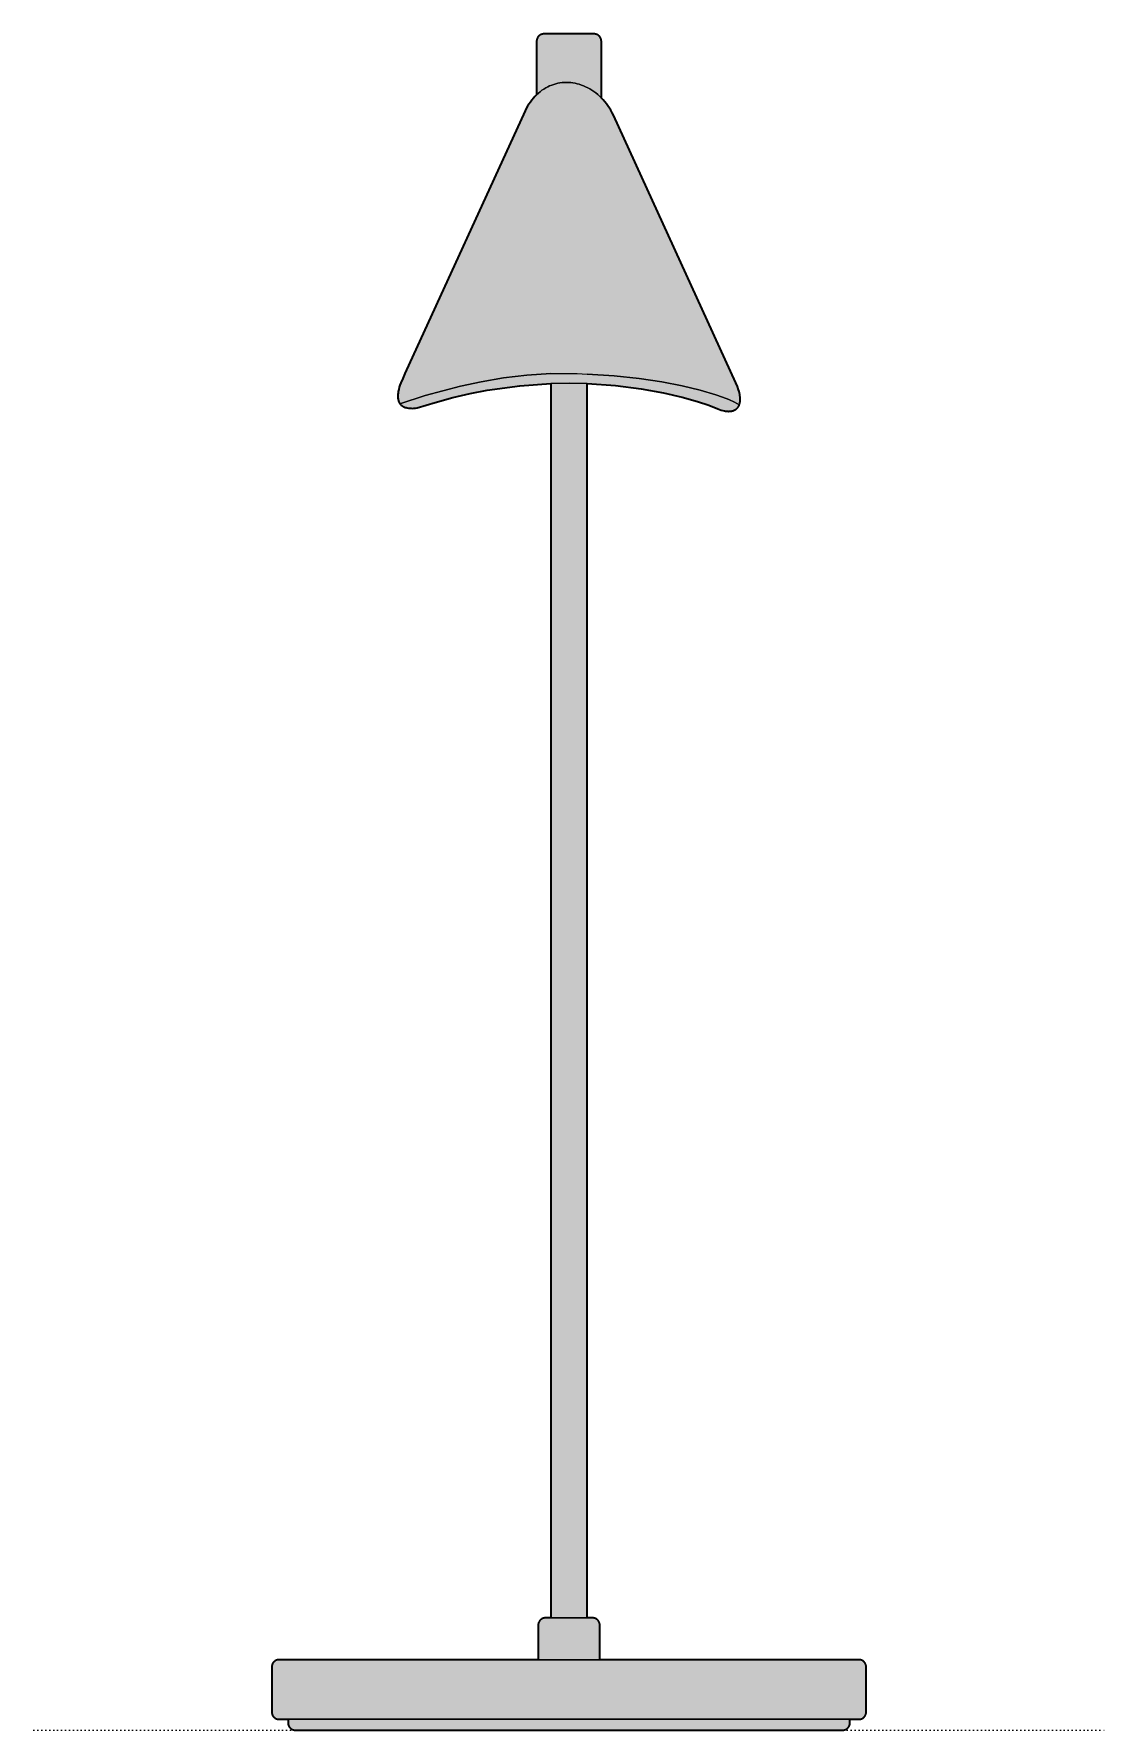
# Model space of a CAD drawing. Header units: millimetres. Extents: x 0 to 1041, y -686 to 473.
# Drawn here: x 0 to 298.2, y 0 to 472.7 of the extents above; entities that cross this region are included whole.
import ezdxf

# ---------------------------------------------------------------- set-up
doc = ezdxf.new("R2010")
doc.units = ezdxf.units.MM
doc.linetypes.add('Dots', pattern=[1, 0, -1])
doc.layers.add('Blocks', color=7, linetype='Continuous')
doc.layers.add('Blocks$Fill', color=7, linetype='Continuous', true_color=0xffffff)
for name, color, linetype, lineweight, true_color in [('Blocks$Inner', 7, 'Continuous', 25, 0x007f00), ('Blocks$Outline', 7, 'Continuous', 35, 0xff3f3f), ('Groud', 7, 'Dots', 25, 0x243775)]:
    doc.layers.add(name, color=color, linetype=linetype, lineweight=lineweight, true_color=true_color)

# ---------------------------------------------------------------- blocks, each defined once
blk = doc.blocks.new('MS021 Table Lamp Front')
at = {"layer": 'Blocks$Fill'}
blk.add_hatch(color=256, dxfattribs=at).paths.add_polyline_path([(140.56, 19.61), (68.19, 19.6), (68.08, 19.6), (67.98, 19.58), (67.88, 19.57), (67.79, 19.54), (67.69, 19.52), (67.6, 19.48), (67.51, 19.45), (67.42, 19.41), (67.33, 19.36), (67.25, 19.31), (67.17, 19.26), (67.09, 19.21), (67.01, 19.15), (66.94, 19.08), (66.87, 19.02), (66.8, 18.95), (66.74, 18.87), (66.68, 18.8), (66.62, 18.72), (66.57, 18.64), (66.52, 18.55), (66.48, 18.47), (66.44, 18.38), (66.4, 18.29), (66.37, 18.19), (66.34, 18.1), (66.32, 18), (66.3, 17.9), (66.29, 17.8), (66.28, 17.7), (66.28, 17.6), (66.28, 5.02), (66.28, 4.92), (66.29, 4.82), (66.3, 4.72), (66.32, 4.62), (66.34, 4.52), (66.37, 4.43), (66.4, 4.33), (66.44, 4.24), (66.48, 4.15), (66.52, 4.07), (66.57, 3.98), (66.62, 3.9), (66.68, 3.82), (66.74, 3.75), (66.8, 3.67), (66.87, 3.6), (66.94, 3.54), (67.01, 3.47), (67.09, 3.41), (67.17, 3.36), (67.25, 3.31), (67.33, 3.26), (67.42, 3.21), (67.51, 3.17), (67.6, 3.14), (67.69, 3.1), (67.79, 3.08), (67.88, 3.05), (67.98, 3.04), (68.08, 3.02), (68.19, 3.02), (68.29, 3.01), (70.8, 3.01), (70.8, 2.01), (70.8, 1.91), (70.81, 1.8), (70.82, 1.7), (70.84, 1.61), (70.86, 1.51), (70.89, 1.41), (70.92, 1.32), (70.96, 1.23), (71, 1.14), (71.04, 1.05), (71.09, 0.97), (71.14, 0.89), (71.2, 0.81), (71.26, 0.73), (71.32, 0.66), (71.39, 0.59), (71.46, 0.52), (71.53, 0.46), (71.61, 0.4), (71.69, 0.34), (71.77, 0.29), (71.85, 0.24), (71.94, 0.2), (72.03, 0.16), (72.12, 0.12), (72.21, 0.09), (72.31, 0.06), (72.41, 0.04), (72.5, 0.02), (72.6, 0.01), (72.71, 0), (72.81, 0), (225.37, 0), (225.48, 0), (225.58, 0.01), (225.68, 0.02), (225.78, 0.04), (225.88, 0.06), (225.97, 0.09), (226.06, 0.12), (226.15, 0.16), (226.24, 0.2), (226.33, 0.24), (226.41, 0.29), (226.5, 0.34), (226.57, 0.4), (226.65, 0.46), (226.72, 0.52), (226.79, 0.59), (226.86, 0.66), (226.92, 0.73), (226.98, 0.81), (227.04, 0.89), (227.09, 0.97), (227.14, 1.05), (227.18, 1.14), (227.23, 1.23), (227.26, 1.32), (227.29, 1.41), (227.32, 1.51), (227.34, 1.61), (227.36, 1.7), (227.37, 1.8), (227.38, 1.91), (227.38, 2.01), (227.38, 3.01), (230, 3.02), (230.1, 3.02), (230.2, 3.04), (230.3, 3.05), (230.4, 3.08), (230.49, 3.1), (230.58, 3.14), (230.67, 3.17), (230.76, 3.21), (230.85, 3.26), (230.93, 3.31), (231.02, 3.36), (231.09, 3.41), (231.17, 3.47), (231.24, 3.54), (231.31, 3.6), (231.38, 3.67), (231.44, 3.75), (231.5, 3.82), (231.56, 3.9), (231.61, 3.98), (231.66, 4.07), (231.7, 4.15), (231.75, 4.24), (231.78, 4.33), (231.81, 4.43), (231.84, 4.52), (231.86, 4.62), (231.88, 4.72), (231.89, 4.82), (231.9, 4.92), (231.9, 5.02), (231.9, 17.6), (231.9, 17.7), (231.89, 17.8), (231.88, 17.9), (231.86, 18), (231.84, 18.1), (231.81, 18.19), (231.78, 18.29), (231.75, 18.38), (231.7, 18.47), (231.66, 18.55), (231.61, 18.64), (231.56, 18.72), (231.5, 18.8), (231.44, 18.87), (231.38, 18.95), (231.31, 19.02), (231.24, 19.08), (231.17, 19.15), (231.09, 19.21), (231.02, 19.26), (230.93, 19.31), (230.85, 19.36), (230.76, 19.41), (230.67, 19.45), (230.58, 19.48), (230.49, 19.52), (230.4, 19.54), (230.3, 19.57), (230.2, 19.58), (230.1, 19.6), (230, 19.6), (229.89, 19.61), (157.63, 19.61), (157.63, 19.64), (157.64, 19.68), (157.67, 19.79), (157.68, 19.82), (157.68, 19.84), (157.68, 19.86), (157.68, 19.88), (157.69, 19.9), (157.69, 29.24), (157.68, 29.34), (157.67, 29.45), (157.66, 29.55), (157.64, 29.65), (157.62, 29.74), (157.59, 29.84), (157.56, 29.93), (157.53, 30.02), (157.49, 30.11), (157.44, 30.2), (157.39, 30.28), (157.34, 30.36), (157.28, 30.44), (157.22, 30.52), (157.16, 30.59), (157.1, 30.66), (157.03, 30.73), (156.95, 30.79), (156.88, 30.85), (156.8, 30.91), (156.72, 30.96), (156.63, 31.01), (156.55, 31.05), (156.46, 31.09), (156.37, 31.13), (156.27, 31.16), (156.18, 31.19), (156.08, 31.21), (155.98, 31.23), (155.88, 31.24), (155.78, 31.25), (155.68, 31.25), (154.11, 31.25), (154.11, 375.23), (162.04, 374.69), (169.16, 373.78), (175.39, 372.65), (180.66, 371.42), (184.89, 370.23), (188.01, 369.21), (190.6, 368.24), (191.05, 368.04), (191.51, 367.87), (191.97, 367.73), (192.43, 367.62), (192.66, 367.58), (192.88, 367.55), (193.1, 367.52), (193.32, 367.51), (193.54, 367.5), (193.76, 367.51), (193.97, 367.52), (194.17, 367.54), (194.37, 367.58), (194.57, 367.62), (194.76, 367.67), (194.94, 367.73), (195.12, 367.81), (195.29, 367.89), (195.46, 367.98), (195.54, 368.04), (195.61, 368.09), (195.69, 368.15), (195.76, 368.21), (195.83, 368.27), (195.9, 368.33), (195.97, 368.4), (196.04, 368.47), (196.1, 368.55), (196.16, 368.62), (196.22, 368.7), (196.27, 368.78), (196.32, 368.87), (196.37, 368.96), (196.42, 369.05), (196.47, 369.14), (196.51, 369.24), (196.55, 369.34), (196.59, 369.46), (196.63, 369.59), (196.67, 369.72), (196.7, 369.85), (196.72, 369.99), (196.75, 370.13), (196.78, 370.43), (196.79, 370.74), (196.79, 371.07), (196.77, 371.43), (196.73, 371.79), (196.67, 372.18), (196.58, 372.59), (196.48, 373.02), (196.35, 373.46), (196.03, 374.42), (195.61, 375.45), (161.53, 450.03), (161.16, 450.73), (160.77, 451.39), (160.36, 452.03), (159.94, 452.64), (159.5, 453.22), (159.05, 453.77), (158.59, 454.3), (158.11, 454.81), (158.11, 470.78), (158.1, 470.88), (158.09, 470.98), (158.07, 471.08), (158.05, 471.17), (158.02, 471.27), (157.99, 471.36), (157.95, 471.45), (157.91, 471.54), (157.87, 471.63), (157.82, 471.71), (157.77, 471.8), (157.71, 471.87), (157.65, 471.95), (157.59, 472.02), (157.52, 472.09), (157.45, 472.16), (157.38, 472.22), (157.3, 472.28), (157.23, 472.34), (157.14, 472.39), (157.06, 472.44), (156.97, 472.48), (156.88, 472.52), (156.79, 472.56), (156.7, 472.59), (156.6, 472.62), (156.51, 472.64), (156.41, 472.66), (156.31, 472.67), (156.21, 472.68), (156.1, 472.68), (142.08, 472.68), (141.98, 472.68), (141.87, 472.67), (141.77, 472.66), (141.68, 472.64), (141.58, 472.62), (141.48, 472.59), (141.39, 472.56), (141.3, 472.52), (141.21, 472.48), (141.12, 472.44), (141.04, 472.39), (140.96, 472.34), (140.88, 472.28), (140.8, 472.22), (140.73, 472.16), (140.66, 472.09), (140.59, 472.02), (140.53, 471.95), (140.47, 471.87), (140.41, 471.8), (140.36, 471.71), (140.31, 471.63), (140.27, 471.54), (140.23, 471.45), (140.19, 471.36), (140.16, 471.27), (140.13, 471.17), (140.11, 471.08), (140.09, 470.98), (140.08, 470.88), (140.07, 470.78), (140.07, 470.67), (140.07, 455.73), (139.61, 455.27), (139.17, 454.78), (138.74, 454.26), (138.33, 453.71), (137.93, 453.14), (137.56, 452.53), (137.2, 451.9), (136.87, 451.23), (103.39, 378.06), (102.75, 376.7), (102.22, 375.42), (102, 374.8), (101.81, 374.21), (101.66, 373.63), (101.53, 373.08), (101.45, 372.55), (101.42, 372.3), (101.4, 372.05), (101.39, 371.81), (101.39, 371.58), (101.4, 371.35), (101.42, 371.13), (101.45, 370.91), (101.49, 370.71), (101.54, 370.51), (101.6, 370.32), (101.68, 370.14), (101.76, 369.96), (101.81, 369.88), (101.86, 369.79), (101.91, 369.71), (101.96, 369.64), (102.04, 369.54), (102.11, 369.45), (102.19, 369.36), (102.28, 369.27), (102.37, 369.19), (102.47, 369.11), (102.57, 369.04), (102.68, 368.97), (102.79, 368.9), (102.9, 368.84), (103.02, 368.78), (103.15, 368.72), (103.28, 368.67), (103.42, 368.62), (103.56, 368.57), (103.71, 368.53), (104.01, 368.46), (104.34, 368.41), (104.7, 368.37), (105.07, 368.35), (105.47, 368.34), (105.89, 368.36), (106.33, 368.39), (106.8, 368.44), (111.81, 370), (116.73, 371.33), (121.56, 372.45), (126.29, 373.36), (135.42, 374.62), (144.07, 375.23), (144.07, 31.25), (142.4, 31.25), (142.3, 31.24), (142.2, 31.23), (142.1, 31.21), (142.01, 31.19), (141.91, 31.16), (141.82, 31.13), (141.73, 31.09), (141.64, 31.05), (141.55, 31.01), (141.47, 30.96), (141.39, 30.91), (141.31, 30.85), (141.23, 30.79), (141.16, 30.73), (141.09, 30.66), (141.02, 30.59), (140.96, 30.52), (140.9, 30.44), (140.84, 30.36), (140.79, 30.28), (140.74, 30.2), (140.7, 30.11), (140.66, 30.02), (140.62, 29.93), (140.59, 29.84), (140.56, 29.74), (140.54, 29.65), (140.52, 29.55), (140.51, 29.45), (140.5, 29.34), (140.5, 29.24), (140.5, 19.9), (140.5, 19.88), (140.5, 19.86), (140.51, 19.82), (140.51, 19.79), (140.52, 19.75), (140.55, 19.64)], flags=0)
at = {"layer": 'Blocks$Inner'}
for points in [[(158.11, 454.81), (158.11, 470.67), (158.11, 470.78), (158.1, 470.88), (158.09, 470.98), (158.07, 471.08), (158.05, 471.17), (158.02, 471.27), (157.99, 471.36), (157.95, 471.45), (157.91, 471.54), (157.87, 471.63), (157.82, 471.71), (157.77, 471.8), (157.71, 471.87), (157.65, 471.95), (157.59, 472.02), (157.52, 472.09), (157.45, 472.16), (157.38, 472.22), (157.3, 472.28), (157.23, 472.34), (157.14, 472.39), (157.06, 472.44), (156.97, 472.48), (156.88, 472.52), (156.79, 472.56), (156.7, 472.59), (156.6, 472.62), (156.51, 472.64), (156.41, 472.66), (156.31, 472.67), (156.21, 472.68), (156.1, 472.68), (142.08, 472.68), (141.98, 472.68), (141.87, 472.67), (141.77, 472.66), (141.68, 472.64), (141.58, 472.62), (141.48, 472.59), (141.39, 472.56), (141.3, 472.52), (141.21, 472.48), (141.12, 472.44), (141.04, 472.39), (140.96, 472.34), (140.88, 472.28), (140.8, 472.22), (140.73, 472.16), (140.66, 472.09), (140.59, 472.02), (140.53, 471.95), (140.47, 471.87), (140.41, 471.8), (140.36, 471.71), (140.31, 471.63), (140.27, 471.54), (140.23, 471.45), (140.19, 471.36), (140.16, 471.27), (140.13, 471.17), (140.11, 471.08), (140.09, 470.98), (140.08, 470.88), (140.07, 470.78), (140.07, 470.67), (140.07, 455.73), (140.55, 456.17), (141.05, 456.59), (141.56, 456.97), (142.08, 457.32), (142.61, 457.64), (143.15, 457.93), (143.7, 458.19), (144.27, 458.42), (144.84, 458.62), (145.41, 458.79), (145.99, 458.93), (146.58, 459.04), (147.17, 459.12), (147.77, 459.16), (148.37, 459.18), (148.97, 459.17), (149.57, 459.12), (150.17, 459.05), (150.77, 458.94), (151.37, 458.81), (151.97, 458.64), (152.56, 458.44), (153.15, 458.22), (153.73, 457.96), (154.31, 457.67), (154.88, 457.35), (155.44, 457.01), (156, 456.63), (156.54, 456.22), (157.08, 455.78), (157.6, 455.31)], [(158.11, 454.81), (157.6, 455.31), (157.08, 455.78), (156.54, 456.22), (156, 456.63), (155.44, 457.01), (154.88, 457.35), (154.31, 457.67), (153.73, 457.96), (153.15, 458.22), (152.56, 458.44), (151.97, 458.64), (151.37, 458.81), (150.77, 458.94), (150.17, 459.05), (149.57, 459.12), (148.97, 459.17), (148.37, 459.18), (147.77, 459.16), (147.17, 459.12), (146.58, 459.04), (145.99, 458.93), (145.41, 458.79), (144.84, 458.62), (144.27, 458.42), (143.7, 458.19), (143.15, 457.93), (142.61, 457.64), (142.08, 457.32), (141.56, 456.97), (141.05, 456.59), (140.55, 456.17), (140.07, 455.73), (139.61, 455.27), (139.17, 454.78), (138.74, 454.26), (138.33, 453.71), (137.93, 453.14), (137.56, 452.53), (137.2, 451.9), (136.87, 451.23), (103.39, 378.06), (102.75, 376.7), (102.22, 375.42), (102, 374.8), (101.81, 374.21), (101.66, 373.63), (101.53, 373.08), (101.45, 372.55), (101.42, 372.3), (101.4, 372.05), (101.39, 371.81), (101.39, 371.58), (101.4, 371.35), (101.42, 371.13), (101.45, 370.91), (101.49, 370.71), (101.54, 370.51), (101.6, 370.32), (101.68, 370.14), (101.76, 369.96), (101.81, 369.88), (101.86, 369.79), (101.91, 369.71), (101.96, 369.64), (109, 371.93), (118.87, 374.55), (124.63, 375.77), (130.82, 376.81), (137.33, 377.6), (144.07, 378.03), (147.73, 378.09), (151.41, 378.02), (154.11, 377.88), (161.69, 377.36), (168.65, 376.62), (174.97, 375.7), (180.64, 374.63), (185.65, 373.43), (189.98, 372.13), (191.89, 371.45), (193.62, 370.76), (195.18, 370.05), (196.55, 369.34), (196.59, 369.46), (196.63, 369.59), (196.67, 369.72), (196.7, 369.85), (196.72, 369.99), (196.75, 370.13), (196.78, 370.43), (196.79, 370.74), (196.79, 371.07), (196.77, 371.43), (196.73, 371.79), (196.67, 372.18), (196.58, 372.59), (196.48, 373.02), (196.35, 373.46), (196.03, 374.42), (195.61, 375.45), (161.53, 450.03), (161.16, 450.73), (160.77, 451.39), (160.36, 452.03), (159.94, 452.64), (159.5, 453.22), (159.05, 453.77), (158.59, 454.3)], [(154.11, 375.23), (149.21, 375.33), (144.07, 375.23), (144.07, 31.25), (154.11, 31.25)], [(154.11, 31.25), (144.07, 31.25), (142.51, 31.25), (142.4, 31.25), (142.3, 31.24), (142.2, 31.23), (142.1, 31.21), (142.01, 31.19), (141.91, 31.16), (141.82, 31.13), (141.73, 31.09), (141.64, 31.05), (141.55, 31.01), (141.47, 30.96), (141.39, 30.91), (141.31, 30.85), (141.23, 30.79), (141.16, 30.73), (141.09, 30.66), (141.02, 30.59), (140.96, 30.52), (140.9, 30.44), (140.84, 30.36), (140.79, 30.28), (140.74, 30.2), (140.7, 30.11), (140.66, 30.02), (140.62, 29.93), (140.59, 29.84), (140.56, 29.74), (140.54, 29.65), (140.52, 29.55), (140.51, 29.45), (140.5, 29.34), (140.5, 29.24), (140.5, 19.9), (140.5, 19.88), (140.5, 19.86), (140.51, 19.82), (140.51, 19.79), (140.52, 19.75), (140.54, 19.68), (140.55, 19.64), (140.56, 19.61), (157.63, 19.61), (157.63, 19.64), (157.64, 19.68), (157.66, 19.75), (157.67, 19.79), (157.68, 19.82), (157.68, 19.84), (157.68, 19.86), (157.68, 19.88), (157.69, 19.9), (157.69, 29.24), (157.68, 29.34), (157.67, 29.45), (157.66, 29.55), (157.64, 29.65), (157.62, 29.74), (157.59, 29.84), (157.56, 29.93), (157.53, 30.02), (157.49, 30.11), (157.44, 30.2), (157.39, 30.28), (157.34, 30.36), (157.28, 30.44), (157.22, 30.52), (157.16, 30.59), (157.1, 30.66), (157.03, 30.73), (156.95, 30.79), (156.88, 30.85), (156.8, 30.91), (156.72, 30.96), (156.63, 31.01), (156.55, 31.05), (156.46, 31.09), (156.37, 31.13), (156.27, 31.16), (156.18, 31.19), (156.08, 31.21), (155.98, 31.23), (155.88, 31.24), (155.78, 31.25), (155.68, 31.25)], [(157.63, 19.61), (140.56, 19.61), (68.29, 19.61), (68.19, 19.6), (68.08, 19.6), (67.98, 19.58), (67.88, 19.57), (67.79, 19.54), (67.69, 19.52), (67.6, 19.48), (67.51, 19.45), (67.42, 19.41), (67.33, 19.36), (67.25, 19.31), (67.17, 19.26), (67.09, 19.21), (67.01, 19.15), (66.94, 19.08), (66.87, 19.02), (66.8, 18.95), (66.74, 18.87), (66.68, 18.8), (66.62, 18.72), (66.57, 18.64), (66.52, 18.55), (66.48, 18.47), (66.44, 18.38), (66.4, 18.29), (66.37, 18.19), (66.34, 18.1), (66.32, 18), (66.3, 17.9), (66.29, 17.8), (66.28, 17.7), (66.28, 17.6), (66.28, 5.02), (66.28, 4.92), (66.29, 4.82), (66.3, 4.72), (66.32, 4.62), (66.34, 4.52), (66.37, 4.43), (66.4, 4.33), (66.44, 4.24), (66.48, 4.15), (66.52, 4.07), (66.57, 3.98), (66.62, 3.9), (66.68, 3.82), (66.74, 3.75), (66.8, 3.67), (66.87, 3.6), (66.94, 3.54), (67.01, 3.47), (67.09, 3.41), (67.17, 3.36), (67.25, 3.31), (67.33, 3.26), (67.42, 3.21), (67.51, 3.17), (67.6, 3.14), (67.69, 3.1), (67.79, 3.08), (67.88, 3.05), (67.98, 3.04), (68.08, 3.02), (68.19, 3.02), (68.29, 3.01), (70.8, 3.01), (227.38, 3.01), (229.89, 3.01), (230, 3.02), (230.1, 3.02), (230.2, 3.04), (230.3, 3.05), (230.4, 3.08), (230.49, 3.1), (230.58, 3.14), (230.67, 3.17), (230.76, 3.21), (230.85, 3.26), (230.93, 3.31), (231.02, 3.36), (231.09, 3.41), (231.17, 3.47), (231.24, 3.54), (231.31, 3.6), (231.38, 3.67), (231.44, 3.75), (231.5, 3.82), (231.56, 3.9), (231.61, 3.98), (231.66, 4.07), (231.7, 4.15), (231.75, 4.24), (231.78, 4.33), (231.81, 4.43), (231.84, 4.52), (231.86, 4.62), (231.88, 4.72), (231.89, 4.82), (231.9, 4.92), (231.9, 5.02), (231.9, 17.6), (231.9, 17.7), (231.89, 17.8), (231.88, 17.9), (231.86, 18), (231.84, 18.1), (231.81, 18.19), (231.78, 18.29), (231.75, 18.38), (231.7, 18.47), (231.66, 18.55), (231.61, 18.64), (231.56, 18.72), (231.5, 18.8), (231.44, 18.87), (231.38, 18.95), (231.31, 19.02), (231.24, 19.08), (231.17, 19.15), (231.09, 19.21), (231.02, 19.26), (230.93, 19.31), (230.85, 19.36), (230.76, 19.41), (230.67, 19.45), (230.58, 19.48), (230.49, 19.52), (230.4, 19.54), (230.3, 19.57), (230.2, 19.58), (230.1, 19.6), (230, 19.6), (229.89, 19.61)], [(70.8, 2.01), (70.8, 1.91), (70.81, 1.8), (70.82, 1.7), (70.84, 1.61), (70.86, 1.51), (70.89, 1.41), (70.92, 1.32), (70.96, 1.23), (71, 1.14), (71.04, 1.05), (71.09, 0.97), (71.14, 0.89), (71.2, 0.81), (71.26, 0.73), (71.32, 0.66), (71.39, 0.59), (71.46, 0.52), (71.53, 0.46), (71.61, 0.4), (71.69, 0.34), (71.77, 0.29), (71.85, 0.24), (71.94, 0.2), (72.03, 0.16), (72.12, 0.12), (72.21, 0.09), (72.31, 0.06), (72.41, 0.04), (72.5, 0.02), (72.6, 0.01), (72.71, 0), (72.81, 0), (225.37, 0), (225.48, 0), (225.58, 0.01), (225.68, 0.02), (225.78, 0.04), (225.88, 0.06), (225.97, 0.09), (226.06, 0.12), (226.15, 0.16), (226.24, 0.2), (226.33, 0.24), (226.41, 0.29), (226.5, 0.34), (226.57, 0.4), (226.65, 0.46), (226.72, 0.52), (226.79, 0.59), (226.86, 0.66), (226.92, 0.73), (226.98, 0.81), (227.04, 0.89), (227.09, 0.97), (227.14, 1.05), (227.18, 1.14), (227.23, 1.23), (227.26, 1.32), (227.29, 1.41), (227.32, 1.51), (227.34, 1.61), (227.36, 1.7), (227.37, 1.8), (227.38, 1.91), (227.38, 2.01), (227.38, 3.01), (70.8, 3.01)]]:
    blk.add_lwpolyline(points, close=True, dxfattribs=at)
blk.add_lwpolyline([(144.07, 378.03), (137.33, 377.6), (130.82, 376.81), (124.63, 375.77), (118.87, 374.55), (109, 371.93), (101.96, 369.64), (102.04, 369.54), (102.11, 369.45), (102.19, 369.36), (102.28, 369.27), (102.37, 369.19), (102.47, 369.11), (102.57, 369.04), (102.68, 368.97), (102.79, 368.9), (102.9, 368.84), (103.02, 368.78), (103.15, 368.72), (103.28, 368.67), (103.42, 368.62), (103.56, 368.57), (103.71, 368.53), (104.01, 368.46), (104.34, 368.41), (104.7, 368.37), (105.07, 368.35), (105.47, 368.34), (105.89, 368.36), (106.33, 368.39), (106.8, 368.44), (111.81, 370), (116.73, 371.33), (121.56, 372.45), (126.29, 373.36), (135.42, 374.62), (144.07, 375.23), (149.21, 375.33), (154.11, 375.23), (162.04, 374.69), (169.16, 373.78), (175.39, 372.65), (180.66, 371.42), (184.89, 370.23), (188.01, 369.21), (190.6, 368.24), (191.05, 368.04), (191.51, 367.87), (191.97, 367.73), (192.43, 367.62), (192.66, 367.58), (192.88, 367.55), (193.1, 367.52), (193.32, 367.51), (193.54, 367.5), (193.76, 367.51), (193.97, 367.52), (194.17, 367.54), (194.37, 367.58), (194.57, 367.62), (194.76, 367.67), (194.94, 367.73), (195.12, 367.81), (195.29, 367.89), (195.46, 367.98), (195.54, 368.04), (195.61, 368.09), (195.69, 368.15), (195.76, 368.21), (195.83, 368.27), (195.9, 368.33), (195.97, 368.4), (196.04, 368.47), (196.1, 368.55), (196.16, 368.62), (196.22, 368.7), (196.27, 368.78), (196.32, 368.87), (196.37, 368.96), (196.42, 369.05), (196.47, 369.14), (196.51, 369.24), (196.55, 369.34), (195.18, 370.05), (193.62, 370.76), (191.89, 371.45), (189.98, 372.13), (185.65, 373.43), (180.64, 374.63), (174.97, 375.7), (168.65, 376.62), (161.69, 377.36), (154.11, 377.88)], dxfattribs=at)
at = {"layer": 'Blocks$Outline'}
for points in [[(158.11, 454.81), (158.11, 470.67), (158.11, 470.78), (158.1, 470.88), (158.09, 470.98), (158.07, 471.08), (158.05, 471.17), (158.02, 471.27), (157.99, 471.36), (157.95, 471.45), (157.91, 471.54), (157.87, 471.63), (157.82, 471.71), (157.77, 471.8), (157.71, 471.87), (157.65, 471.95), (157.59, 472.02), (157.52, 472.09), (157.45, 472.16), (157.38, 472.22), (157.3, 472.28), (157.23, 472.34), (157.14, 472.39), (157.06, 472.44), (156.97, 472.48), (156.88, 472.52), (156.79, 472.56), (156.7, 472.59), (156.6, 472.62), (156.51, 472.64), (156.41, 472.66), (156.31, 472.67), (156.21, 472.68), (156.1, 472.68), (142.08, 472.68), (141.98, 472.68), (141.87, 472.67), (141.77, 472.66), (141.68, 472.64), (141.58, 472.62), (141.48, 472.59), (141.39, 472.56), (141.3, 472.52), (141.21, 472.48), (141.12, 472.44), (141.04, 472.39), (140.96, 472.34), (140.88, 472.28), (140.8, 472.22), (140.73, 472.16), (140.66, 472.09), (140.59, 472.02), (140.53, 471.95), (140.47, 471.87), (140.41, 471.8), (140.36, 471.71), (140.31, 471.63), (140.27, 471.54), (140.23, 471.45), (140.19, 471.36), (140.16, 471.27), (140.13, 471.17), (140.11, 471.08), (140.09, 470.98), (140.08, 470.88), (140.07, 470.78), (140.07, 470.67), (140.07, 455.73)], [(140.07, 455.73), (139.61, 455.27), (139.17, 454.78), (138.74, 454.26), (138.33, 453.71), (137.93, 453.14), (137.56, 452.53), (137.2, 451.9), (136.87, 451.23), (103.39, 378.06), (102.75, 376.7), (102.22, 375.42), (102, 374.8), (101.81, 374.21), (101.66, 373.63), (101.53, 373.08), (101.45, 372.55), (101.42, 372.3), (101.4, 372.05), (101.39, 371.81), (101.39, 371.58), (101.4, 371.35), (101.42, 371.13), (101.45, 370.91), (101.49, 370.71), (101.54, 370.51), (101.6, 370.32), (101.68, 370.14), (101.76, 369.96), (101.81, 369.88), (101.86, 369.79), (101.91, 369.71), (101.96, 369.64)], [(196.55, 369.34), (196.59, 369.46), (196.63, 369.59), (196.67, 369.72), (196.7, 369.85), (196.72, 369.99), (196.75, 370.13), (196.78, 370.43), (196.79, 370.74), (196.79, 371.07), (196.77, 371.43), (196.73, 371.79), (196.67, 372.18), (196.58, 372.59), (196.48, 373.02), (196.35, 373.46), (196.03, 374.42), (195.61, 375.45), (161.53, 450.03), (161.16, 450.73), (160.77, 451.39), (160.36, 452.03), (159.94, 452.64), (159.5, 453.22), (159.05, 453.77), (158.59, 454.3), (158.11, 454.81)], [(101.96, 369.64), (102.04, 369.54), (102.11, 369.45), (102.19, 369.36), (102.28, 369.27), (102.37, 369.19), (102.47, 369.11), (102.57, 369.04), (102.68, 368.97), (102.79, 368.9), (102.9, 368.84), (103.02, 368.78), (103.15, 368.72), (103.28, 368.67), (103.42, 368.62), (103.56, 368.57), (103.71, 368.53), (104.01, 368.46), (104.34, 368.41), (104.7, 368.37), (105.07, 368.35), (105.47, 368.34), (105.89, 368.36), (106.33, 368.39), (106.8, 368.44), (111.81, 370), (116.73, 371.33), (121.56, 372.45), (126.29, 373.36), (135.42, 374.62), (144.07, 375.23)], [(144.07, 375.23), (144.07, 31.25)], [(154.11, 31.25), (154.11, 375.23)], [(154.11, 375.23), (162.04, 374.69), (169.16, 373.78), (175.39, 372.65), (180.66, 371.42), (184.89, 370.23), (188.01, 369.21), (190.6, 368.24), (191.05, 368.04), (191.51, 367.87), (191.97, 367.73), (192.43, 367.62), (192.66, 367.58), (192.88, 367.55), (193.1, 367.52), (193.32, 367.51), (193.54, 367.5), (193.76, 367.51), (193.97, 367.52), (194.17, 367.54), (194.37, 367.58), (194.57, 367.62), (194.76, 367.67), (194.94, 367.73), (195.12, 367.81), (195.29, 367.89), (195.46, 367.98), (195.54, 368.04), (195.61, 368.09), (195.69, 368.15), (195.76, 368.21), (195.83, 368.27), (195.9, 368.33), (195.97, 368.4), (196.04, 368.47), (196.1, 368.55), (196.16, 368.62), (196.22, 368.7), (196.27, 368.78), (196.32, 368.87), (196.37, 368.96), (196.42, 369.05), (196.47, 369.14), (196.51, 369.24), (196.55, 369.34)], [(144.07, 31.25), (142.51, 31.25), (142.4, 31.25), (142.3, 31.24), (142.2, 31.23), (142.1, 31.21), (142.01, 31.19), (141.91, 31.16), (141.82, 31.13), (141.73, 31.09), (141.64, 31.05), (141.55, 31.01), (141.47, 30.96), (141.39, 30.91), (141.31, 30.85), (141.23, 30.79), (141.16, 30.73), (141.09, 30.66), (141.02, 30.59), (140.96, 30.52), (140.9, 30.44), (140.84, 30.36), (140.79, 30.28), (140.74, 30.2), (140.7, 30.11), (140.66, 30.02), (140.62, 29.93), (140.59, 29.84), (140.56, 29.74), (140.54, 29.65), (140.52, 29.55), (140.51, 29.45), (140.5, 29.34), (140.5, 29.24), (140.5, 19.9), (140.5, 19.88), (140.5, 19.86), (140.51, 19.82), (140.51, 19.79), (140.52, 19.75), (140.54, 19.68), (140.55, 19.64), (140.56, 19.61)], [(157.63, 19.61), (157.63, 19.64), (157.64, 19.68), (157.66, 19.75), (157.67, 19.79), (157.68, 19.82), (157.68, 19.84), (157.68, 19.86), (157.68, 19.88), (157.69, 19.9), (157.69, 29.24), (157.68, 29.34), (157.67, 29.45), (157.66, 29.55), (157.64, 29.65), (157.62, 29.74), (157.59, 29.84), (157.56, 29.93), (157.53, 30.02), (157.49, 30.11), (157.44, 30.2), (157.39, 30.28), (157.34, 30.36), (157.28, 30.44), (157.22, 30.52), (157.16, 30.59), (157.1, 30.66), (157.03, 30.73), (156.95, 30.79), (156.88, 30.85), (156.8, 30.91), (156.72, 30.96), (156.63, 31.01), (156.55, 31.05), (156.46, 31.09), (156.37, 31.13), (156.27, 31.16), (156.18, 31.19), (156.08, 31.21), (155.98, 31.23), (155.88, 31.24), (155.78, 31.25), (155.68, 31.25), (154.11, 31.25)], [(140.56, 19.61), (68.29, 19.61), (68.19, 19.6), (68.08, 19.6), (67.98, 19.58), (67.88, 19.57), (67.79, 19.54), (67.69, 19.52), (67.6, 19.48), (67.51, 19.45), (67.42, 19.41), (67.33, 19.36), (67.25, 19.31), (67.17, 19.26), (67.09, 19.21), (67.01, 19.15), (66.94, 19.08), (66.87, 19.02), (66.8, 18.95), (66.74, 18.87), (66.68, 18.8), (66.62, 18.72), (66.57, 18.64), (66.52, 18.55), (66.48, 18.47), (66.44, 18.38), (66.4, 18.29), (66.37, 18.19), (66.34, 18.1), (66.32, 18), (66.3, 17.9), (66.29, 17.8), (66.28, 17.7), (66.28, 17.6), (66.28, 5.02), (66.28, 4.92), (66.29, 4.82), (66.3, 4.72), (66.32, 4.62), (66.34, 4.52), (66.37, 4.43), (66.4, 4.33), (66.44, 4.24), (66.48, 4.15), (66.52, 4.07), (66.57, 3.98), (66.62, 3.9), (66.68, 3.82), (66.74, 3.75), (66.8, 3.67), (66.87, 3.6), (66.94, 3.54), (67.01, 3.47), (67.09, 3.41), (67.17, 3.36), (67.25, 3.31), (67.33, 3.26), (67.42, 3.21), (67.51, 3.17), (67.6, 3.14), (67.69, 3.1), (67.79, 3.08), (67.88, 3.05), (67.98, 3.04), (68.08, 3.02), (68.19, 3.02), (68.29, 3.01), (70.8, 3.01)], [(227.38, 3.01), (229.89, 3.01), (230, 3.02), (230.1, 3.02), (230.2, 3.04), (230.3, 3.05), (230.4, 3.08), (230.49, 3.1), (230.58, 3.14), (230.67, 3.17), (230.76, 3.21), (230.85, 3.26), (230.93, 3.31), (231.02, 3.36), (231.09, 3.41), (231.17, 3.47), (231.24, 3.54), (231.31, 3.6), (231.38, 3.67), (231.44, 3.75), (231.5, 3.82), (231.56, 3.9), (231.61, 3.98), (231.66, 4.07), (231.7, 4.15), (231.75, 4.24), (231.78, 4.33), (231.81, 4.43), (231.84, 4.52), (231.86, 4.62), (231.88, 4.72), (231.89, 4.82), (231.9, 4.92), (231.9, 5.02), (231.9, 17.6), (231.9, 17.7), (231.89, 17.8), (231.88, 17.9), (231.86, 18), (231.84, 18.1), (231.81, 18.19), (231.78, 18.29), (231.75, 18.38), (231.7, 18.47), (231.66, 18.55), (231.61, 18.64), (231.56, 18.72), (231.5, 18.8), (231.44, 18.87), (231.38, 18.95), (231.31, 19.02), (231.24, 19.08), (231.17, 19.15), (231.09, 19.21), (231.02, 19.26), (230.93, 19.31), (230.85, 19.36), (230.76, 19.41), (230.67, 19.45), (230.58, 19.48), (230.49, 19.52), (230.4, 19.54), (230.3, 19.57), (230.2, 19.58), (230.1, 19.6), (230, 19.6), (229.89, 19.61), (157.63, 19.61)], [(70.8, 3.01), (70.8, 2.01)], [(70.8, 2.01), (70.8, 1.91), (70.81, 1.8), (70.82, 1.7), (70.84, 1.61), (70.86, 1.51), (70.89, 1.41), (70.92, 1.32), (70.96, 1.23), (71, 1.14), (71.04, 1.05), (71.09, 0.97), (71.14, 0.89), (71.2, 0.81), (71.26, 0.73), (71.32, 0.66), (71.39, 0.59), (71.46, 0.52), (71.53, 0.46), (71.61, 0.4), (71.69, 0.34), (71.77, 0.29), (71.85, 0.24), (71.94, 0.2), (72.03, 0.16), (72.12, 0.12), (72.21, 0.09), (72.31, 0.06), (72.41, 0.04), (72.5, 0.02), (72.6, 0.01), (72.71, 0), (72.81, 0), (225.37, 0), (225.48, 0), (225.58, 0.01), (225.68, 0.02), (225.78, 0.04), (225.88, 0.06), (225.97, 0.09), (226.06, 0.12), (226.15, 0.16), (226.24, 0.2), (226.33, 0.24), (226.41, 0.29), (226.5, 0.34), (226.57, 0.4), (226.65, 0.46), (226.72, 0.52), (226.79, 0.59), (226.86, 0.66), (226.92, 0.73), (226.98, 0.81), (227.04, 0.89), (227.09, 0.97), (227.14, 1.05), (227.18, 1.14), (227.23, 1.23), (227.26, 1.32), (227.29, 1.41), (227.32, 1.51), (227.34, 1.61), (227.36, 1.7), (227.37, 1.8), (227.38, 1.91), (227.38, 2.01), (227.38, 3.01)]]:
    blk.add_lwpolyline(points, dxfattribs=at)

msp = doc.modelspace()

# ---------------------------------------------------------------- linework, layer by layer
at = {"layer": 'Groud'}
msp.add_lwpolyline([(0, 0), (298.18, 0)], dxfattribs=at)

# ---------------------------------------------------------------- block references
at = {"layer": 'Blocks'}
msp.add_blockref('MS021 Table Lamp Front', (0, 0), dxfattribs=at)

doc.saveas('drawing.dxf')
